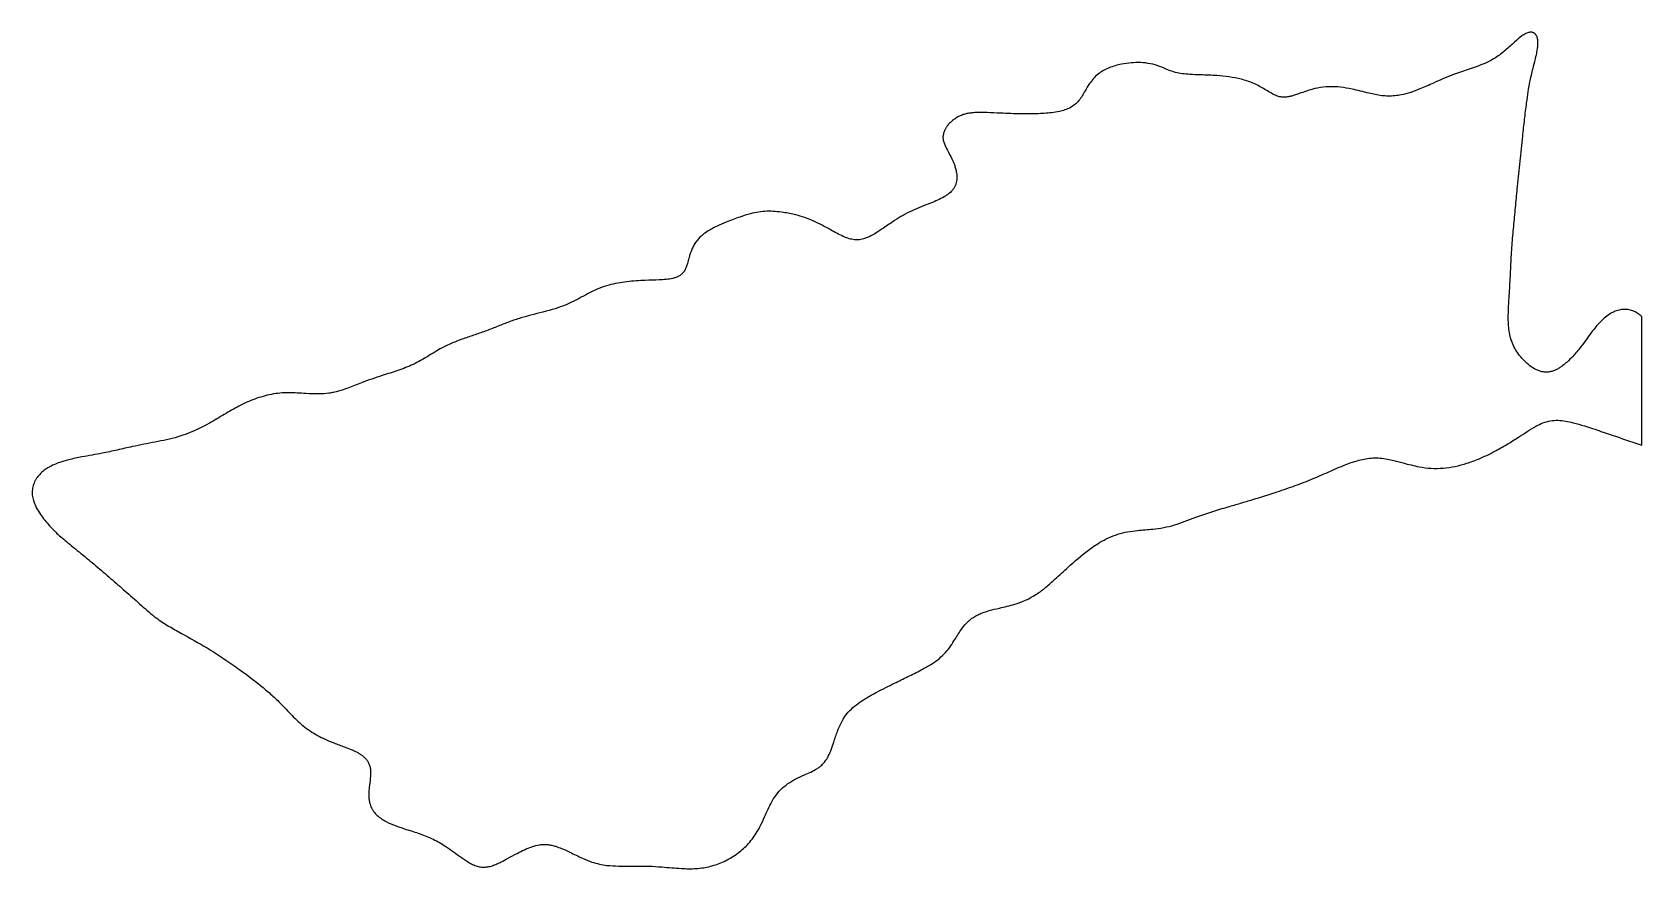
# Model space of a CAD drawing. Header units: millimetres. Extents: x 26 to 180, y -130 to -50.
import ezdxf

# ---------------------------------------------------------------- set-up
doc = ezdxf.new("R2010")
doc.units = ezdxf.units.MM
doc.layers.add('outline', color=7, linetype='Continuous')

msp = doc.modelspace()

# ---------------------------------------------------------------- linework, layer by layer
at = {"layer": 'outline'}
msp.add_line((180, -89.47), (180, -77.17), dxfattribs=at)
msp.add_open_spline([(180, -77.17), (179.93, -77.11), (179.86, -77.05), (179.68, -76.92), (179.58, -76.85), (179.4, -76.74), (179.33, -76.71), (179.18, -76.64), (179.11, -76.61), (178.95, -76.56), (178.87, -76.54), (178.71, -76.5), (178.63, -76.49), (178.47, -76.48), (178.38, -76.48), (178.22, -76.48), (178.14, -76.49), (177.98, -76.51), (177.9, -76.53), (177.66, -76.59), (177.5, -76.64), (177.26, -76.75), (177.16, -76.8), (176.87, -76.97), (176.7, -77.09), (176.36, -77.36), (176.2, -77.51), (175.74, -77.98), (175.46, -78.32), (174.85, -79.14), (174.51, -79.62), (173.91, -80.39), (173.66, -80.69), (173.22, -81.16), (173.04, -81.35), (172.72, -81.63), (172.58, -81.75), (172.35, -81.92), (172.26, -81.98), (172.06, -82.11), (171.96, -82.17), (171.76, -82.27), (171.65, -82.32), (171.44, -82.39), (171.33, -82.42), (171.1, -82.46), (170.99, -82.48), (170.76, -82.48), (170.64, -82.47), (170.42, -82.43), (170.3, -82.4), (170.09, -82.33), (169.98, -82.28), (169.67, -82.13), (169.48, -82), (169.11, -81.72), (168.94, -81.57), (168.62, -81.24), (168.46, -81.07), (168.18, -80.71), (168.05, -80.52), (167.81, -80.13), (167.71, -79.92), (167.54, -79.49), (167.47, -79.27), (167.36, -78.83), (167.32, -78.6), (167.24, -77.92), (167.23, -77.46), (167.24, -76.54), (167.27, -76.08), (167.32, -75.31), (167.34, -75.01), (167.38, -74.39), (167.39, -74.08), (167.44, -73.16), (167.47, -72.54), (167.53, -71.33), (167.57, -70.73), (167.66, -69.53), (167.71, -68.93), (167.83, -67.73), (167.89, -67.13), (168, -65.93), (168.06, -65.33), (168.2, -63.93), (168.28, -63.13), (168.44, -61.53), (168.53, -60.73), (168.67, -59.4), (168.73, -58.87), (168.85, -57.81), (168.92, -57.28), (169.08, -56.04), (169.18, -55.33), (169.42, -54.17), (169.53, -53.71), (169.73, -52.94), (169.81, -52.63), (169.93, -52.12), (169.97, -51.91), (170.03, -51.56), (170.04, -51.42), (170.06, -51.19), (170.07, -51.1), (170.06, -50.94), (170.06, -50.88), (170.05, -50.75), (170.04, -50.69), (170.02, -50.59), (170.01, -50.55), (169.99, -50.47), (169.97, -50.43), (169.94, -50.37), (169.93, -50.34), (169.91, -50.29), (169.89, -50.27), (169.86, -50.22), (169.84, -50.2), (169.8, -50.16), (169.78, -50.14), (169.74, -50.11), (169.72, -50.09), (169.67, -50.06), (169.65, -50.05), (169.6, -50.03), (169.57, -50.02), (169.52, -50.01), (169.49, -50), (169.43, -50), (169.41, -50), (169.32, -50), (169.27, -50), (169.18, -50.02), (169.14, -50.03), (169.04, -50.06), (168.97, -50.09), (168.77, -50.19), (168.64, -50.27), (168.28, -50.53), (168.06, -50.73), (167.55, -51.2), (167.27, -51.47), (166.66, -51.98), (166.35, -52.22), (165.68, -52.64), (165.34, -52.82), (164.74, -53.08), (164.49, -53.17), (164, -53.35), (163.75, -53.43), (163, -53.69), (162.5, -53.85), (161.68, -54.16), (161.36, -54.29), (160.71, -54.57), (160.39, -54.71), (159.64, -55.05), (159.22, -55.24), (158.49, -55.54), (158.2, -55.65), (157.6, -55.84), (157.3, -55.92), (156.79, -56.02), (156.59, -56.05), (156.17, -56.09), (155.96, -56.1), (155.55, -56.1), (155.34, -56.08), (154.72, -56.02), (154.31, -55.92), (153.64, -55.76), (153.37, -55.69), (152.83, -55.55), (152.56, -55.49), (151.93, -55.36), (151.56, -55.3), (150.83, -55.21), (150.46, -55.19), (149.72, -55.22), (149.36, -55.26), (148.64, -55.4), (148.28, -55.5), (147.69, -55.7), (147.46, -55.78), (147.07, -55.92), (146.92, -55.97), (146.66, -56.06), (146.55, -56.09), (146.34, -56.14), (146.23, -56.16), (146.05, -56.19), (145.98, -56.19), (145.83, -56.2), (145.76, -56.2), (145.61, -56.19), (145.54, -56.19), (145.4, -56.16), (145.33, -56.15), (145.11, -56.09), (144.98, -56.03), (144.67, -55.88), (144.5, -55.79), (144.17, -55.58), (144, -55.48), (143.67, -55.28), (143.5, -55.19), (143.15, -55.01), (142.98, -54.93), (142.44, -54.7), (142.06, -54.58), (140.93, -54.3), (140.15, -54.2), (138.85, -54.11), (138.33, -54.09), (137.46, -54.06), (137.11, -54.05), (136.53, -54.01), (136.3, -53.99), (135.85, -53.93), (135.62, -53.89), (135.18, -53.77), (134.96, -53.7), (134.46, -53.5), (134.18, -53.37), (133.6, -53.15), (133.31, -53.07), (132.71, -52.95), (132.4, -52.91), (131.79, -52.89), (131.48, -52.9), (130.87, -52.96), (130.56, -53), (130.05, -53.09), (129.85, -53.14), (129.46, -53.25), (129.26, -53.32), (128.88, -53.47), (128.69, -53.56), (128.34, -53.76), (128.17, -53.88), (127.85, -54.13), (127.7, -54.27), (127.43, -54.58), (127.3, -54.74), (127.03, -55.14), (126.9, -55.37), (126.67, -55.77), (126.58, -55.93), (126.39, -56.24), (126.28, -56.39), (126.05, -56.67), (125.92, -56.8), (125.64, -57.03), (125.49, -57.13), (125.17, -57.3), (125.01, -57.37), (124.66, -57.48), (124.49, -57.53), (124.07, -57.62), (123.83, -57.66), (123.11, -57.75), (122.62, -57.77), (121.64, -57.8), (121.15, -57.81), (120.01, -57.79), (119.35, -57.77), (118.26, -57.71), (117.83, -57.69), (117.1, -57.67), (116.82, -57.66), (116.33, -57.67), (116.14, -57.68), (115.82, -57.72), (115.69, -57.73), (115.44, -57.78), (115.32, -57.81), (115.07, -57.88), (114.95, -57.93), (114.72, -58.03), (114.6, -58.09), (114.38, -58.22), (114.28, -58.29), (114.07, -58.45), (113.98, -58.53), (113.79, -58.71), (113.71, -58.8), (113.58, -58.97), (113.53, -59.04), (113.44, -59.18), (113.39, -59.26), (113.33, -59.39), (113.31, -59.44), (113.27, -59.54), (113.25, -59.6), (113.22, -59.71), (113.21, -59.76), (113.19, -59.88), (113.18, -59.93), (113.18, -60.05), (113.18, -60.1), (113.19, -60.22), (113.2, -60.27), (113.24, -60.44), (113.27, -60.55), (113.39, -60.87), (113.5, -61.07), (113.74, -61.54), (113.89, -61.81), (114.11, -62.26), (114.2, -62.45), (114.31, -62.77), (114.35, -62.9), (114.42, -63.16), (114.45, -63.29), (114.49, -63.51), (114.5, -63.6), (114.51, -63.78), (114.51, -63.87), (114.5, -64.05), (114.49, -64.14), (114.46, -64.32), (114.44, -64.4), (114.39, -64.57), (114.35, -64.66), (114.27, -64.82), (114.23, -64.9), (114.12, -65.04), (114.07, -65.11), (113.89, -65.31), (113.75, -65.42), (113.51, -65.6), (113.4, -65.66), (113.09, -65.85), (112.88, -65.95), (112.44, -66.15), (112.22, -66.24), (111.7, -66.44), (111.4, -66.56), (110.8, -66.8), (110.51, -66.92), (109.93, -67.19), (109.65, -67.34), (109.09, -67.65), (108.82, -67.82), (108.2, -68.23), (107.84, -68.47), (107.26, -68.87), (107.02, -69.03), (106.62, -69.28), (106.45, -69.37), (106.17, -69.52), (106.06, -69.57), (105.82, -69.67), (105.7, -69.71), (105.5, -69.77), (105.42, -69.79), (105.25, -69.82), (105.17, -69.83), (105, -69.84), (104.92, -69.84), (104.75, -69.83), (104.67, -69.82), (104.42, -69.78), (104.25, -69.74), (103.94, -69.64), (103.78, -69.57), (103.42, -69.41), (103.22, -69.31), (102.82, -69.1), (102.62, -68.99), (102.16, -68.73), (101.9, -68.58), (101.36, -68.3), (101.09, -68.17), (100.54, -67.92), (100.26, -67.81), (99.68, -67.62), (99.39, -67.53), (98.72, -67.36), (98.32, -67.28), (97.66, -67.18), (97.4, -67.15), (96.87, -67.11), (96.61, -67.1), (96.08, -67.12), (95.81, -67.14), (95.29, -67.22), (95.04, -67.28), (94.44, -67.44), (94.11, -67.54), (93.33, -67.81), (92.89, -67.98), (92.16, -68.27), (91.86, -68.4), (91.39, -68.62), (91.2, -68.72), (90.83, -68.92), (90.65, -69.03), (90.37, -69.23), (90.25, -69.32), (90.04, -69.5), (89.94, -69.59), (89.74, -69.8), (89.65, -69.9), (89.49, -70.13), (89.41, -70.25), (89.28, -70.49), (89.22, -70.62), (89.06, -71.01), (88.97, -71.28), (88.85, -71.73), (88.8, -71.91), (88.71, -72.21), (88.67, -72.33), (88.59, -72.52), (88.56, -72.6), (88.5, -72.72), (88.47, -72.77), (88.41, -72.86), (88.38, -72.91), (88.31, -72.99), (88.27, -73.03), (88.19, -73.11), (88.15, -73.15), (88.07, -73.22), (88.02, -73.25), (87.88, -73.33), (87.78, -73.38), (87.57, -73.46), (87.46, -73.49), (87.14, -73.57), (86.92, -73.6), (86.48, -73.64), (86.26, -73.65), (85.6, -73.68), (85.16, -73.69), (84.13, -73.73), (83.54, -73.77), (82.37, -73.91), (81.79, -74.01), (80.93, -74.24), (80.65, -74.33), (80.11, -74.55), (79.84, -74.67), (79.05, -75.07), (78.54, -75.37), (77.74, -75.77), (77.47, -75.9), (76.93, -76.13), (76.65, -76.23), (75.61, -76.58), (74.84, -76.76), (73.69, -77.05), (73.32, -77.15), (72.59, -77.37), (72.22, -77.49), (71.49, -77.75), (71.13, -77.89), (70.41, -78.18), (70.05, -78.33), (69.32, -78.6), (68.95, -78.73), (68.21, -78.98), (67.84, -79.11), (67.09, -79.37), (66.72, -79.5), (65.99, -79.81), (65.64, -79.97), (64.82, -80.41), (64.37, -80.7), (63.68, -81.11), (63.46, -81.24), (62.99, -81.5), (62.76, -81.62), (62.04, -81.96), (61.56, -82.15), (60.57, -82.49), (60.06, -82.64), (59.23, -82.91), (58.9, -83.02), (58.23, -83.25), (57.9, -83.37), (57.14, -83.66), (56.7, -83.83), (55.97, -84.11), (55.67, -84.21), (55.22, -84.34), (55.07, -84.38), (54.77, -84.44), (54.61, -84.47), (54.15, -84.54), (53.84, -84.56), (53.11, -84.57), (52.69, -84.55), (51.72, -84.49), (51.17, -84.45), (50.33, -84.45), (50.06, -84.46), (49.51, -84.51), (49.24, -84.55), (48.43, -84.71), (47.9, -84.86), (46.86, -85.24), (46.36, -85.46), (45.62, -85.84), (45.39, -85.97), (44.92, -86.24), (44.69, -86.38), (43.99, -86.8), (43.52, -87.09), (42.08, -87.89), (41.08, -88.35), (39.66, -88.77), (39.31, -88.86), (38.58, -89.02), (38.22, -89.09), (37.49, -89.23), (37.13, -89.3), (36.4, -89.44), (36.04, -89.52), (35.19, -89.7), (34.71, -89.81), (33.75, -90.03), (33.27, -90.13), (32.14, -90.35), (31.49, -90.46), (30.41, -90.66), (29.98, -90.75), (29.27, -90.93), (28.99, -91.01), (28.53, -91.17), (28.35, -91.24), (28, -91.4), (27.82, -91.49), (27.54, -91.65), (27.43, -91.72), (27.22, -91.87), (27.12, -91.95), (26.93, -92.13), (26.84, -92.22), (26.67, -92.41), (26.59, -92.52), (26.47, -92.69), (26.43, -92.77), (26.34, -92.92), (26.31, -93), (26.24, -93.16), (26.21, -93.24), (26.17, -93.41), (26.15, -93.49), (26.12, -93.66), (26.11, -93.75), (26.09, -93.92), (26.09, -94.01), (26.1, -94.18), (26.11, -94.26), (26.15, -94.52), (26.19, -94.69), (26.28, -94.96), (26.32, -95.07), (26.46, -95.38), (26.57, -95.58), (26.93, -96.17), (27.21, -96.54), (27.81, -97.24), (28.13, -97.57), (28.8, -98.2), (29.15, -98.49), (29.74, -98.98), (29.98, -99.17), (30.46, -99.56), (30.7, -99.75), (31.41, -100.34), (31.89, -100.73), (32.83, -101.53), (33.3, -101.93), (34.23, -102.74), (34.69, -103.14), (35.62, -103.95), (36.08, -104.36), (37, -105.18), (37.46, -105.59), (38.14, -106.1), (38.33, -106.24), (38.73, -106.5), (38.93, -106.62), (39.54, -106.98), (39.95, -107.21), (41.19, -107.89), (42.01, -108.35), (43.35, -109.16), (43.88, -109.5), (44.66, -110.03), (44.92, -110.2), (45.43, -110.56), (45.69, -110.74), (46.62, -111.41), (47.29, -111.9), (48.26, -112.69), (48.58, -112.96), (49.19, -113.51), (49.5, -113.79), (49.98, -114.28), (50.17, -114.49), (50.56, -114.89), (50.75, -115.09), (51.13, -115.49), (51.33, -115.68), (51.74, -116.05), (51.95, -116.23), (52.6, -116.73), (53.06, -117.03), (54.04, -117.54), (54.54, -117.76), (55.4, -118.09), (55.75, -118.21), (56.33, -118.42), (56.55, -118.51), (56.93, -118.68), (57.08, -118.75), (57.32, -118.89), (57.41, -118.94), (57.59, -119.07), (57.68, -119.13), (57.84, -119.27), (57.92, -119.35), (58.07, -119.51), (58.13, -119.6), (58.24, -119.78), (58.29, -119.88), (58.37, -120.08), (58.4, -120.19), (58.44, -120.4), (58.45, -120.51), (58.46, -120.84), (58.44, -121.06), (58.39, -121.57), (58.35, -121.86), (58.29, -122.34), (58.28, -122.53), (58.27, -122.86), (58.27, -122.99), (58.29, -123.25), (58.31, -123.38), (58.35, -123.59), (58.37, -123.67), (58.42, -123.84), (58.45, -123.92), (58.52, -124.08), (58.56, -124.15), (58.65, -124.3), (58.69, -124.38), (58.84, -124.59), (58.96, -124.72), (59.21, -124.95), (59.35, -125.06), (59.63, -125.25), (59.78, -125.34), (60.24, -125.58), (60.56, -125.71), (61.2, -125.95), (61.53, -126.06), (62.3, -126.31), (62.74, -126.44), (63.61, -126.75), (64.03, -126.91), (64.65, -127.21), (64.85, -127.32), (65.25, -127.54), (65.44, -127.67), (65.89, -127.96), (66.14, -128.14), (66.63, -128.5), (66.88, -128.69), (67.38, -129.04), (67.64, -129.22), (68.04, -129.44), (68.17, -129.51), (68.46, -129.63), (68.6, -129.68), (68.9, -129.75), (69.05, -129.77), (69.35, -129.78), (69.5, -129.77), (69.8, -129.72), (69.95, -129.69), (70.24, -129.59), (70.38, -129.53), (70.67, -129.41), (70.8, -129.34), (71.15, -129.17), (71.35, -129.06), (71.85, -128.78), (72.16, -128.62), (72.69, -128.34), (72.92, -128.22), (73.39, -128.01), (73.63, -127.91), (74.12, -127.74), (74.37, -127.68), (74.75, -127.62), (74.88, -127.61), (75.14, -127.6), (75.27, -127.61), (75.53, -127.64), (75.65, -127.66), (75.91, -127.72), (76.03, -127.75), (76.34, -127.85), (76.52, -127.92), (76.98, -128.1), (77.24, -128.23), (77.9, -128.54), (78.3, -128.74), (79, -129.06), (79.3, -129.18), (79.85, -129.37), (80.09, -129.43), (80.57, -129.54), (80.81, -129.58), (81.42, -129.65), (81.79, -129.67), (82.72, -129.69), (83.27, -129.68), (84.24, -129.67), (84.66, -129.67), (85.48, -129.7), (85.89, -129.73), (86.93, -129.81), (87.55, -129.87), (88.64, -129.93), (89.11, -129.94), (90.04, -129.88), (90.5, -129.81), (91.4, -129.58), (91.83, -129.43), (92.67, -129.03), (93.06, -128.8), (93.81, -128.26), (94.16, -127.97), (94.64, -127.47), (94.79, -127.29), (95.07, -126.92), (95.21, -126.73), (95.45, -126.34), (95.57, -126.13), (95.84, -125.61), (95.98, -125.29), (96.34, -124.49), (96.55, -124), (96.9, -123.37), (97.01, -123.2), (97.29, -122.8), (97.47, -122.57), (97.89, -122.16), (98.12, -121.97), (98.6, -121.63), (98.86, -121.48), (99.38, -121.21), (99.65, -121.09), (100.34, -120.79), (100.75, -120.61), (101.22, -120.31), (101.31, -120.25), (101.53, -120.08), (101.65, -119.97), (101.87, -119.72), (101.97, -119.59), (102.15, -119.31), (102.23, -119.16), (102.37, -118.86), (102.44, -118.71), (102.58, -118.32), (102.66, -118.08), (102.85, -117.49), (102.97, -117.13), (103.19, -116.52), (103.3, -116.26), (103.56, -115.76), (103.7, -115.52), (104.03, -115.07), (104.22, -114.86), (104.62, -114.48), (104.84, -114.3), (105.29, -113.97), (105.52, -113.82), (106.12, -113.45), (106.49, -113.25), (107.42, -112.76), (107.98, -112.48), (108.98, -111.99), (109.4, -111.78), (110.25, -111.37), (110.68, -111.16), (111.41, -110.77), (111.72, -110.6), (112.25, -110.27), (112.47, -110.12), (112.89, -109.79), (113.09, -109.61), (113.46, -109.23), (113.63, -109.02), (113.95, -108.6), (114.09, -108.38), (114.45, -107.81), (114.66, -107.47), (115.06, -106.89), (115.24, -106.66), (115.55, -106.33), (115.66, -106.23), (115.89, -106.04), (116.01, -105.96), (116.27, -105.8), (116.4, -105.72), (116.67, -105.59), (116.81, -105.53), (117.16, -105.4), (117.37, -105.33), (117.92, -105.18), (118.25, -105.1), (119.07, -104.91), (119.57, -104.8), (120.42, -104.54), (120.78, -104.41), (121.46, -104.09), (121.8, -103.9), (122.43, -103.49), (122.74, -103.27), (123.32, -102.79), (123.61, -102.53), (124.31, -101.89), (124.72, -101.5), (125.77, -100.54), (126.42, -99.99), (127.44, -99.23), (127.79, -98.99), (128.43, -98.6), (128.72, -98.45), (129.3, -98.18), (129.59, -98.06), (130.21, -97.87), (130.52, -97.79), (131.15, -97.68), (131.47, -97.64), (132.27, -97.56), (132.75, -97.53), (133.59, -97.44), (133.94, -97.4), (134.63, -97.26), (134.98, -97.18), (135.66, -96.97), (136, -96.85), (136.67, -96.6), (137.01, -96.47), (137.85, -96.17), (138.36, -95.99), (139.4, -95.66), (139.92, -95.5), (140.83, -95.23), (141.22, -95.12), (142.01, -94.89), (142.4, -94.77), (143.58, -94.42), (144.36, -94.17), (145.72, -93.72), (146.3, -93.52), (147.44, -93.11), (148, -92.89), (149.12, -92.42), (149.68, -92.18), (150.78, -91.69), (151.34, -91.44), (152.19, -91.12), (152.48, -91.03), (153.22, -90.82), (153.67, -90.73), (154.35, -90.67), (154.58, -90.67), (155.04, -90.69), (155.27, -90.72), (155.73, -90.79), (155.95, -90.84), (156.51, -90.98), (156.85, -91.07), (157.68, -91.29), (158.19, -91.42), (159.08, -91.59), (159.46, -91.64), (160.24, -91.69), (160.62, -91.68), (161.39, -91.62), (161.78, -91.56), (162.54, -91.4), (162.91, -91.3), (163.65, -91.07), (164.02, -90.93), (164.91, -90.56), (165.43, -90.31), (166.33, -89.83), (166.71, -89.62), (167.46, -89.17), (167.83, -88.93), (168.48, -88.52), (168.75, -88.34), (169.31, -87.98), (169.59, -87.8), (170.1, -87.53), (170.32, -87.42), (170.78, -87.24), (171.01, -87.17), (171.49, -87.09), (171.74, -87.07), (172.23, -87.08), (172.47, -87.11), (172.96, -87.19), (173.2, -87.25), (173.8, -87.4), (174.15, -87.51), (175.04, -87.78), (175.56, -87.96), (176.88, -88.4), (177.66, -88.67), (178.97, -89.12), (179.48, -89.29), (180, -89.47)], degree=3, knots=[0, 0, 0, 0, 0.000721, 0.000721, 0.001648, 0.001648, 0.002267, 0.002267, 0.002885, 0.002885, 0.003503, 0.003503, 0.004121, 0.004121, 0.00474, 0.00474, 0.005359, 0.005359, 0.005978, 0.005978, 0.007208, 0.007208, 0.008034, 0.008034, 0.009678, 0.009678, 0.011328, 0.011328, 0.014629, 0.014629, 0.019049, 0.019049, 0.021989, 0.021989, 0.023949, 0.023949, 0.025256, 0.025256, 0.026127, 0.026127, 0.026998, 0.026998, 0.027867, 0.027867, 0.028734, 0.028734, 0.0296, 0.0296, 0.030466, 0.030466, 0.031333, 0.031333, 0.032203, 0.032203, 0.033936, 0.033936, 0.035675, 0.035675, 0.037415, 0.037415, 0.039152, 0.039152, 0.040885, 0.040885, 0.04262, 0.04262, 0.044359, 0.044359, 0.047829, 0.047829, 0.051291, 0.051291, 0.053618, 0.053618, 0.055946, 0.055946, 0.060601, 0.060601, 0.06515, 0.06515, 0.069699, 0.069699, 0.074247, 0.074247, 0.078795, 0.078795, 0.08486, 0.08486, 0.090926, 0.090926, 0.09497, 0.09497, 0.099013, 0.099013, 0.104391, 0.104391, 0.107984, 0.107984, 0.110379, 0.110379, 0.111974, 0.111974, 0.113037, 0.113037, 0.113745, 0.113745, 0.114217, 0.114217, 0.114689, 0.114689, 0.115004, 0.115004, 0.115318, 0.115318, 0.115527, 0.115527, 0.115737, 0.115737, 0.115946, 0.115946, 0.116155, 0.116155, 0.116364, 0.116364, 0.116573, 0.116573, 0.116782, 0.116782, 0.116992, 0.116992, 0.117201, 0.117201, 0.117618, 0.117618, 0.117898, 0.117898, 0.118456, 0.118456, 0.119571, 0.119571, 0.12181, 0.12181, 0.124801, 0.124801, 0.127775, 0.127775, 0.130738, 0.130738, 0.132711, 0.132711, 0.134691, 0.134691, 0.138672, 0.138672, 0.141319, 0.141319, 0.143973, 0.143973, 0.147514, 0.147514, 0.149873, 0.149873, 0.152226, 0.152226, 0.153798, 0.153798, 0.155369, 0.155369, 0.156941, 0.156941, 0.160081, 0.160081, 0.162181, 0.162181, 0.164282, 0.164282, 0.167076, 0.167076, 0.169858, 0.169858, 0.172634, 0.172634, 0.17542, 0.17542, 0.177287, 0.177287, 0.178531, 0.178531, 0.17936, 0.17936, 0.180187, 0.180187, 0.180739, 0.180739, 0.181291, 0.181291, 0.181842, 0.181842, 0.182393, 0.182393, 0.183491, 0.183491, 0.184967, 0.184967, 0.186442, 0.186442, 0.187911, 0.187911, 0.189381, 0.189381, 0.192323, 0.192323, 0.198235, 0.198235, 0.202177, 0.202177, 0.204797, 0.204797, 0.206539, 0.206539, 0.208275, 0.208275, 0.210011, 0.210011, 0.212339, 0.212339, 0.214648, 0.214648, 0.216966, 0.216966, 0.219296, 0.219296, 0.221631, 0.221631, 0.223188, 0.223188, 0.224741, 0.224741, 0.226289, 0.226289, 0.227832, 0.227832, 0.229375, 0.229375, 0.230921, 0.230921, 0.232991, 0.232991, 0.234372, 0.234372, 0.235746, 0.235746, 0.237112, 0.237112, 0.238476, 0.238476, 0.239845, 0.239845, 0.24122, 0.24122, 0.243055, 0.243055, 0.246746, 0.246746, 0.25043, 0.25043, 0.255382, 0.255382, 0.258673, 0.258673, 0.260859, 0.260859, 0.262314, 0.262314, 0.263283, 0.263283, 0.264251, 0.264251, 0.265218, 0.265218, 0.266184, 0.266184, 0.26715, 0.26715, 0.268117, 0.268117, 0.269082, 0.269082, 0.269727, 0.269727, 0.270372, 0.270372, 0.270802, 0.270802, 0.271232, 0.271232, 0.271662, 0.271662, 0.272091, 0.272091, 0.27252, 0.27252, 0.27295, 0.27295, 0.273808, 0.273808, 0.275527, 0.275527, 0.277827, 0.277827, 0.279357, 0.279357, 0.280377, 0.280377, 0.281396, 0.281396, 0.282076, 0.282076, 0.282755, 0.282755, 0.283433, 0.283433, 0.284111, 0.284111, 0.284788, 0.284788, 0.285465, 0.285465, 0.286143, 0.286143, 0.287492, 0.287492, 0.2884, 0.2884, 0.290211, 0.290211, 0.292019, 0.292019, 0.294439, 0.294439, 0.29686, 0.29686, 0.299266, 0.299266, 0.301674, 0.301674, 0.3049, 0.3049, 0.30705, 0.30705, 0.308482, 0.308482, 0.309436, 0.309436, 0.310389, 0.310389, 0.311024, 0.311024, 0.31166, 0.31166, 0.312295, 0.312295, 0.31293, 0.31293, 0.314197, 0.314197, 0.315469, 0.315469, 0.317174, 0.317174, 0.318875, 0.318875, 0.321165, 0.321165, 0.32344, 0.32344, 0.325739, 0.325739, 0.328004, 0.328004, 0.33103, 0.33103, 0.333039, 0.333039, 0.335037, 0.335037, 0.337027, 0.337027, 0.339018, 0.339018, 0.341679, 0.341679, 0.345238, 0.345238, 0.347621, 0.347621, 0.349213, 0.349213, 0.350802, 0.350802, 0.351862, 0.351862, 0.352921, 0.352921, 0.353979, 0.353979, 0.355036, 0.355036, 0.356095, 0.356095, 0.358212, 0.358212, 0.359629, 0.359629, 0.360572, 0.360572, 0.3612, 0.3612, 0.361618, 0.361618, 0.362037, 0.362037, 0.362455, 0.362455, 0.362873, 0.362873, 0.363291, 0.363291, 0.364123, 0.364123, 0.364959, 0.364959, 0.366625, 0.366625, 0.368291, 0.368291, 0.371626, 0.371626, 0.37609, 0.37609, 0.380539, 0.380539, 0.382759, 0.382759, 0.384974, 0.384974, 0.389463, 0.389463, 0.391704, 0.391704, 0.393935, 0.393935, 0.399949, 0.399949, 0.402848, 0.402848, 0.405753, 0.405753, 0.408673, 0.408673, 0.411627, 0.411627, 0.414572, 0.414572, 0.41754, 0.41754, 0.420524, 0.420524, 0.423501, 0.423501, 0.427525, 0.427525, 0.429527, 0.429527, 0.431524, 0.431524, 0.435482, 0.435482, 0.439439, 0.439439, 0.44209, 0.44209, 0.444742, 0.444742, 0.448288, 0.448288, 0.450648, 0.450648, 0.451825, 0.451825, 0.452998, 0.452998, 0.455354, 0.455354, 0.458506, 0.458506, 0.462708, 0.462708, 0.464788, 0.464788, 0.466865, 0.466865, 0.471027, 0.471027, 0.475194, 0.475194, 0.477239, 0.477239, 0.479288, 0.479288, 0.4834, 0.4834, 0.491734, 0.491734, 0.49453, 0.49453, 0.497326, 0.497326, 0.500122, 0.500122, 0.502918, 0.502918, 0.506646, 0.506646, 0.510374, 0.510374, 0.515347, 0.515347, 0.518657, 0.518657, 0.52086, 0.52086, 0.522329, 0.522329, 0.523796, 0.523796, 0.524775, 0.524775, 0.525753, 0.525753, 0.52673, 0.52673, 0.527706, 0.527706, 0.528359, 0.528359, 0.529011, 0.529011, 0.529664, 0.529664, 0.530316, 0.530316, 0.530968, 0.530968, 0.53162, 0.53162, 0.532273, 0.532273, 0.533571, 0.533571, 0.534441, 0.534441, 0.536179, 0.536179, 0.53965, 0.53965, 0.543118, 0.543118, 0.546582, 0.546582, 0.548908, 0.548908, 0.551235, 0.551235, 0.55589, 0.55589, 0.560543, 0.560543, 0.565195, 0.565195, 0.569847, 0.569847, 0.5745, 0.5745, 0.576285, 0.576285, 0.578069, 0.578069, 0.58163, 0.58163, 0.588731, 0.588731, 0.593477, 0.593477, 0.595841, 0.595841, 0.598199, 0.598199, 0.604488, 0.604488, 0.607619, 0.607619, 0.61075, 0.61075, 0.612846, 0.612846, 0.614942, 0.614942, 0.61702, 0.61702, 0.619102, 0.619102, 0.623248, 0.623248, 0.627403, 0.627403, 0.630193, 0.630193, 0.632052, 0.632052, 0.633291, 0.633291, 0.634117, 0.634117, 0.634942, 0.634942, 0.635764, 0.635764, 0.636585, 0.636585, 0.637403, 0.637403, 0.638223, 0.638223, 0.639047, 0.639047, 0.640695, 0.640695, 0.642907, 0.642907, 0.644378, 0.644378, 0.645358, 0.645358, 0.646336, 0.646336, 0.646989, 0.646989, 0.647642, 0.647642, 0.648295, 0.648295, 0.648948, 0.648948, 0.650244, 0.650244, 0.651546, 0.651546, 0.652852, 0.652852, 0.65546, 0.65546, 0.658058, 0.658058, 0.66154, 0.66154, 0.665, 0.665, 0.666721, 0.666721, 0.668451, 0.668451, 0.670761, 0.670761, 0.673083, 0.673083, 0.675409, 0.675409, 0.676568, 0.676568, 0.677721, 0.677721, 0.678868, 0.678868, 0.680014, 0.680014, 0.681163, 0.681163, 0.682319, 0.682319, 0.683478, 0.683478, 0.685217, 0.685217, 0.687825, 0.687825, 0.689773, 0.689773, 0.69172, 0.69172, 0.693668, 0.693668, 0.694647, 0.694647, 0.695625, 0.695625, 0.696605, 0.696605, 0.697586, 0.697586, 0.699058, 0.699058, 0.701271, 0.701271, 0.7046, 0.7046, 0.707086, 0.707086, 0.708945, 0.708945, 0.710806, 0.710806, 0.713597, 0.713597, 0.717787, 0.717787, 0.720917, 0.720917, 0.724032, 0.724032, 0.728745, 0.728745, 0.732278, 0.732278, 0.735791, 0.735791, 0.739279, 0.739279, 0.742753, 0.742753, 0.746216, 0.746216, 0.747971, 0.747971, 0.749728, 0.749728, 0.75149, 0.75149, 0.754143, 0.754143, 0.758137, 0.758137, 0.759627, 0.759627, 0.761845, 0.761845, 0.764063, 0.764063, 0.766295, 0.766295, 0.768544, 0.768544, 0.771922, 0.771922, 0.77276, 0.77276, 0.77401, 0.77401, 0.775258, 0.775258, 0.776511, 0.776511, 0.777767, 0.777767, 0.779654, 0.779654, 0.782486, 0.782486, 0.784604, 0.784604, 0.786712, 0.786712, 0.788814, 0.788814, 0.790925, 0.790925, 0.793041, 0.793041, 0.796216, 0.796216, 0.800981, 0.800981, 0.804562, 0.804562, 0.808138, 0.808138, 0.810825, 0.810825, 0.812837, 0.812837, 0.814844, 0.814844, 0.816853, 0.816853, 0.818868, 0.818868, 0.821895, 0.821895, 0.824149, 0.824149, 0.82528, 0.82528, 0.82641, 0.82641, 0.827541, 0.827541, 0.828674, 0.828674, 0.830375, 0.830375, 0.832934, 0.832934, 0.836782, 0.836782, 0.83965, 0.83965, 0.842509, 0.842509, 0.845371, 0.845371, 0.848238, 0.848238, 0.852537, 0.852537, 0.858962, 0.858962, 0.862187, 0.862187, 0.864609, 0.864609, 0.867029, 0.867029, 0.869452, 0.869452, 0.871879, 0.871879, 0.875522, 0.875522, 0.878206, 0.878206, 0.880878, 0.880878, 0.883592, 0.883592, 0.886294, 0.886294, 0.890381, 0.890381, 0.894491, 0.894491, 0.897569, 0.897569, 0.900663, 0.900663, 0.906866, 0.906866, 0.911465, 0.911465, 0.916052, 0.916052, 0.920622, 0.920622, 0.925185, 0.925185, 0.927508, 0.927508, 0.93096, 0.93096, 0.932698, 0.932698, 0.934436, 0.934436, 0.936179, 0.936179, 0.938797, 0.938797, 0.942717, 0.942717, 0.945647, 0.945647, 0.948568, 0.948568, 0.951495, 0.951495, 0.954423, 0.954423, 0.957353, 0.957353, 0.961739, 0.961739, 0.965043, 0.965043, 0.968347, 0.968347, 0.970834, 0.970834, 0.973335, 0.973335, 0.975196, 0.975196, 0.977046, 0.977046, 0.97889, 0.97889, 0.980745, 0.980745, 0.982608, 0.982608, 0.985405, 0.985405, 0.989601, 0.989601, 0.995877, 0.995877, 1, 1, 1, 1], dxfattribs=at)

doc.saveas('drawing.dxf')
